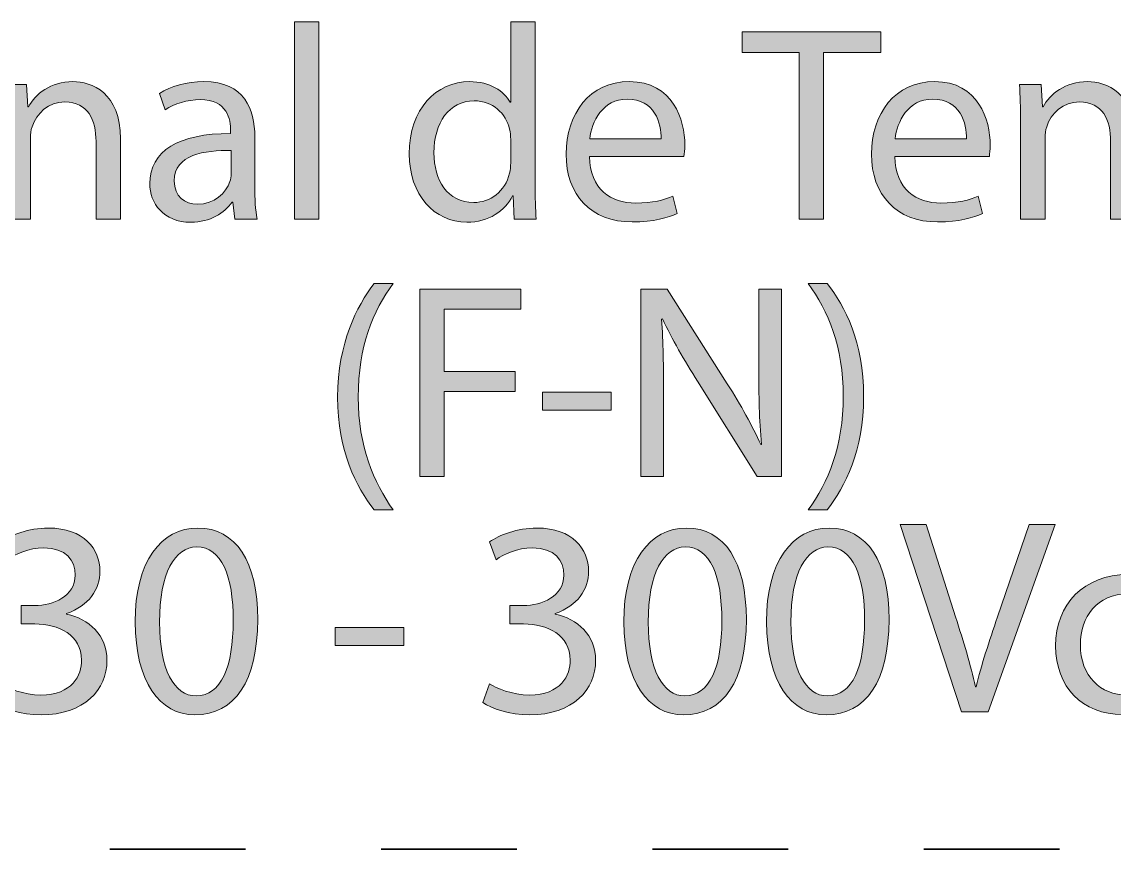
# Model space of a CAD drawing. Extents: x 544 to 1376, y -737 to -343.
# Drawn here: x 746.4 to 844.6, y -479.2 to -404.8 of the extents above; entities that cross this region are included whole.
import ezdxf

# ---------------------------------------------------------------- set-up
doc = ezdxf.new("R2010")
doc.units = 0
doc.header["$MEASUREMENT"] = 0
doc.linetypes.add('AI-Linetype-4', pattern=[24.388718, 12.194359, -12.194359])
doc.layers.add('OBJETOS', color=7, linetype='Continuous', lineweight=0)

# ---------------------------------------------------------------- blocks, each defined once
blk = doc.blocks.new('Block_33')
at = {"layer": 'OBJETOS', "true_color": 0x000000, "transparency": 33554687}
h = blk.add_hatch(color=18, dxfattribs=at)
h.dxf.hatch_style = 2
edge = h.paths.add_edge_path()
edge.add_spline(control_points=[(770.943, -404.789), (770.943, -404.789), (773.143, -404.789), (773.143, -404.789), (773.143, -404.789), (773.143, -422.535), (773.143, -422.535), (773.143, -422.535), (770.943, -422.535), (770.943, -422.535), (770.943, -422.535), (770.943, -404.789), (770.943, -404.789)], knot_values=[0, 0, 0, 0, 1, 1, 1, 2, 2, 2, 3, 3, 3, 4, 4, 4, 4], degree=3, periodic=0)
h = blk.add_hatch(color=18, dxfattribs=at)
h.dxf.hatch_style = 2
edge = h.paths.add_edge_path()
edge.add_spline(control_points=[(790.391, -415.362), (790.391, -415.087), (790.365, -414.712), (790.29, -414.438), (789.965, -413.037), (788.766, -411.888), (787.116, -411.888), (784.842, -411.888), (783.492, -413.888), (783.492, -416.562), (783.492, -419.011), (784.691, -421.035), (787.066, -421.035), (788.541, -421.035), (789.891, -420.061), (790.29, -418.411), (790.365, -418.111), (790.391, -417.812), (790.391, -417.461), (790.391, -417.461), (790.391, -415.362), (790.391, -415.362)], knot_values=[0, 0, 0, 0, 1, 1, 1, 2, 2, 2, 3, 3, 3, 4, 4, 4, 5, 5, 5, 6, 6, 6, 7, 7, 7, 7], degree=3, periodic=0)
edge = h.paths.add_edge_path()
edge.add_spline(control_points=[(792.59, -404.789), (792.59, -404.789), (792.59, -419.411), (792.59, -419.411), (792.59, -420.485), (792.614, -421.71), (792.689, -422.535), (792.689, -422.535), (790.715, -422.535), (790.715, -422.535), (790.715, -422.535), (790.615, -420.436), (790.615, -420.436), (790.615, -420.436), (790.565, -420.436), (790.565, -420.436), (789.891, -421.785), (788.416, -422.811), (786.441, -422.811), (783.517, -422.811), (781.268, -420.336), (781.268, -416.661), (781.242, -412.638), (783.742, -410.163), (786.691, -410.163), (788.541, -410.163), (789.79, -411.038), (790.34, -412.013), (790.34, -412.013), (790.391, -412.013), (790.391, -412.013), (790.391, -412.013), (790.391, -404.789), (790.391, -404.789), (790.391, -404.789), (792.59, -404.789), (792.59, -404.789)], knot_values=[0, 0, 0, 0, 1, 1, 1, 2, 2, 2, 3, 3, 3, 4, 4, 4, 5, 5, 5, 6, 6, 6, 7, 7, 7, 8, 8, 8, 9, 9, 9, 10, 10, 10, 11, 11, 11, 12, 12, 12, 12], degree=3, periodic=0)
h = blk.add_hatch(color=18, dxfattribs=at)
h.dxf.hatch_style = 2
edge = h.paths.add_edge_path()
edge.add_spline(control_points=[(816.316, -407.539), (816.316, -407.539), (811.192, -407.539), (811.192, -407.539), (811.192, -407.539), (811.192, -405.689), (811.192, -405.689), (811.192, -405.689), (823.664, -405.689), (823.664, -405.689), (823.664, -405.689), (823.664, -407.539), (823.664, -407.539), (823.664, -407.539), (818.516, -407.539), (818.516, -407.539), (818.516, -407.539), (818.516, -422.535), (818.516, -422.535), (818.516, -422.535), (816.316, -422.535), (816.316, -422.535), (816.316, -422.535), (816.316, -407.539), (816.316, -407.539)], knot_values=[0, 0, 0, 0, 1, 1, 1, 2, 2, 2, 3, 3, 3, 4, 4, 4, 5, 5, 5, 6, 6, 6, 7, 7, 7, 8, 8, 8, 8], degree=3, periodic=0)
h = blk.add_hatch(color=18, dxfattribs=at)
h.dxf.hatch_style = 2
edge = h.paths.add_edge_path()
edge.add_spline(control_points=[(745.019, -413.712), (745.019, -412.463), (744.993, -411.438), (744.918, -410.438), (744.918, -410.438), (746.868, -410.438), (746.868, -410.438), (746.868, -410.438), (746.992, -412.438), (746.992, -412.438), (746.992, -412.438), (747.043, -412.438), (747.043, -412.438), (747.643, -411.288), (749.042, -410.163), (751.042, -410.163), (752.716, -410.163), (755.315, -411.163), (755.315, -415.312), (755.315, -415.312), (755.315, -422.535), (755.315, -422.535), (755.315, -422.535), (753.116, -422.535), (753.116, -422.535), (753.116, -422.535), (753.116, -415.562), (753.116, -415.562), (753.116, -413.612), (752.392, -411.987), (750.316, -411.987), (748.867, -411.987), (747.742, -413.013), (747.367, -414.237), (747.268, -414.512), (747.218, -414.887), (747.218, -415.262), (747.218, -415.262), (747.218, -422.535), (747.218, -422.535), (747.218, -422.535), (745.019, -422.535), (745.019, -422.535), (745.019, -422.535), (745.019, -413.712), (745.019, -413.712)], knot_values=[0, 0, 0, 0, 1, 1, 1, 2, 2, 2, 3, 3, 3, 4, 4, 4, 5, 5, 5, 6, 6, 6, 7, 7, 7, 8, 8, 8, 9, 9, 9, 10, 10, 10, 11, 11, 11, 12, 12, 12, 13, 13, 13, 14, 14, 14, 15, 15, 15, 15], degree=3, periodic=0)
h = blk.add_hatch(color=18, dxfattribs=at)
h.dxf.hatch_style = 2
edge = h.paths.add_edge_path()
edge.add_spline(control_points=[(765.267, -416.361), (762.867, -416.312), (760.143, -416.736), (760.143, -419.086), (760.143, -420.511), (761.093, -421.186), (762.218, -421.186), (763.792, -421.186), (764.792, -420.186), (765.142, -419.161), (765.217, -418.936), (765.267, -418.687), (765.267, -418.461), (765.267, -418.461), (765.267, -416.361), (765.267, -416.361)], knot_values=[0, 0, 0, 0, 1, 1, 1, 2, 2, 2, 3, 3, 3, 4, 4, 4, 5, 5, 5, 5], degree=3, periodic=0)
edge = h.paths.add_edge_path()
edge.add_spline(control_points=[(765.592, -422.535), (765.592, -422.535), (765.417, -421.011), (765.417, -421.011), (765.417, -421.011), (765.342, -421.011), (765.342, -421.011), (764.667, -421.96), (763.367, -422.811), (761.643, -422.811), (759.193, -422.811), (757.943, -421.086), (757.943, -419.336), (757.943, -416.412), (760.543, -414.812), (765.217, -414.837), (765.217, -414.837), (765.217, -414.587), (765.217, -414.587), (765.217, -413.587), (764.941, -411.788), (762.467, -411.788), (761.343, -411.788), (760.168, -412.138), (759.318, -412.688), (759.318, -412.688), (758.818, -411.238), (758.818, -411.238), (759.818, -410.588), (761.268, -410.163), (762.792, -410.163), (766.491, -410.163), (767.391, -412.688), (767.391, -415.112), (767.391, -415.112), (767.391, -419.636), (767.391, -419.636), (767.391, -420.686), (767.441, -421.71), (767.591, -422.535), (767.591, -422.535), (765.592, -422.535), (765.592, -422.535)], knot_values=[0, 0, 0, 0, 1, 1, 1, 2, 2, 2, 3, 3, 3, 4, 4, 4, 5, 5, 5, 6, 6, 6, 7, 7, 7, 8, 8, 8, 9, 9, 9, 10, 10, 10, 11, 11, 11, 12, 12, 12, 13, 13, 13, 14, 14, 14, 14], degree=3, periodic=0)
h = blk.add_hatch(color=18, dxfattribs=at)
h.dxf.hatch_style = 2
edge = h.paths.add_edge_path()
edge.add_spline(control_points=[(803.915, -415.312), (803.94, -413.912), (803.341, -411.738), (800.866, -411.738), (798.642, -411.738), (797.667, -413.787), (797.492, -415.312), (797.492, -415.312), (803.915, -415.312), (803.915, -415.312)], knot_values=[0, 0, 0, 0, 1, 1, 1, 2, 2, 2, 3, 3, 3, 3], degree=3, periodic=0)
edge = h.paths.add_edge_path()
edge.add_spline(control_points=[(797.467, -416.887), (797.517, -419.86), (799.416, -421.086), (801.616, -421.086), (803.19, -421.086), (804.141, -420.811), (804.965, -420.461), (804.965, -420.461), (805.34, -422.035), (805.34, -422.035), (804.565, -422.385), (803.24, -422.785), (801.316, -422.785), (797.592, -422.785), (795.367, -420.336), (795.367, -416.687), (795.367, -413.037), (797.517, -410.163), (801.041, -410.163), (804.99, -410.163), (806.04, -413.638), (806.04, -415.861), (806.04, -416.312), (805.99, -416.661), (805.965, -416.887), (805.965, -416.887), (797.467, -416.887), (797.467, -416.887)], knot_values=[0, 0, 0, 0, 1, 1, 1, 2, 2, 2, 3, 3, 3, 4, 4, 4, 5, 5, 5, 6, 6, 6, 7, 7, 7, 8, 8, 8, 9, 9, 9, 9], degree=3, periodic=0)
h = blk.add_hatch(color=18, dxfattribs=at)
h.dxf.hatch_style = 2
edge = h.paths.add_edge_path()
edge.add_spline(control_points=[(831.365, -415.312), (831.39, -413.912), (830.79, -411.738), (828.315, -411.738), (826.092, -411.738), (825.116, -413.787), (824.941, -415.312), (824.941, -415.312), (831.365, -415.312), (831.365, -415.312)], knot_values=[0, 0, 0, 0, 1, 1, 1, 2, 2, 2, 3, 3, 3, 3], degree=3, periodic=0)
edge = h.paths.add_edge_path()
edge.add_spline(control_points=[(824.917, -416.887), (824.967, -419.86), (826.866, -421.086), (829.065, -421.086), (830.641, -421.086), (831.59, -420.811), (832.415, -420.461), (832.415, -420.461), (832.79, -422.035), (832.79, -422.035), (832.015, -422.385), (830.69, -422.785), (828.766, -422.785), (825.042, -422.785), (822.817, -420.336), (822.817, -416.687), (822.817, -413.037), (824.967, -410.163), (828.491, -410.163), (832.439, -410.163), (833.489, -413.638), (833.489, -415.861), (833.489, -416.312), (833.439, -416.661), (833.415, -416.887), (833.415, -416.887), (824.917, -416.887), (824.917, -416.887)], knot_values=[0, 0, 0, 0, 1, 1, 1, 2, 2, 2, 3, 3, 3, 4, 4, 4, 5, 5, 5, 6, 6, 6, 7, 7, 7, 8, 8, 8, 9, 9, 9, 9], degree=3, periodic=0)
h = blk.add_hatch(color=18, dxfattribs=at)
h.dxf.hatch_style = 2
edge = h.paths.add_edge_path()
edge.add_spline(control_points=[(836.217, -413.712), (836.217, -412.463), (836.191, -411.438), (836.117, -410.438), (836.117, -410.438), (838.066, -410.438), (838.066, -410.438), (838.066, -410.438), (838.191, -412.438), (838.191, -412.438), (838.191, -412.438), (838.241, -412.438), (838.241, -412.438), (838.841, -411.288), (840.241, -410.163), (842.24, -410.163), (843.915, -410.163), (846.515, -411.163), (846.515, -415.312), (846.515, -415.312), (846.515, -422.535), (846.515, -422.535), (846.515, -422.535), (844.314, -422.535), (844.314, -422.535), (844.314, -422.535), (844.314, -415.562), (844.314, -415.562), (844.314, -413.612), (843.59, -411.987), (841.516, -411.987), (840.066, -411.987), (838.941, -413.013), (838.566, -414.237), (838.467, -414.512), (838.416, -414.887), (838.416, -415.262), (838.416, -415.262), (838.416, -422.535), (838.416, -422.535), (838.416, -422.535), (836.217, -422.535), (836.217, -422.535), (836.217, -422.535), (836.217, -413.712), (836.217, -413.712)], knot_values=[0, 0, 0, 0, 1, 1, 1, 2, 2, 2, 3, 3, 3, 4, 4, 4, 5, 5, 5, 6, 6, 6, 7, 7, 7, 8, 8, 8, 9, 9, 9, 10, 10, 10, 11, 11, 11, 12, 12, 12, 13, 13, 13, 14, 14, 14, 15, 15, 15, 15], degree=3, periodic=0)
at = {"layer": 'OBJETOS'}
for points, knots in [([(770.943, -404.789), (770.943, -404.789), (773.143, -404.789), (773.143, -404.789), (773.143, -404.789), (773.143, -422.535), (773.143, -422.535), (773.143, -422.535), (770.943, -422.535), (770.943, -422.535), (770.943, -422.535), (770.943, -404.789), (770.943, -404.789)], [0, 0, 0, 0, 1, 1, 1, 2, 2, 2, 3, 3, 3, 4, 4, 4, 4]), ([(792.59, -404.789), (792.59, -404.789), (792.59, -419.411), (792.59, -419.411), (792.59, -420.485), (792.614, -421.71), (792.689, -422.535), (792.689, -422.535), (790.715, -422.535), (790.715, -422.535), (790.715, -422.535), (790.615, -420.436), (790.615, -420.436), (790.615, -420.436), (790.565, -420.436), (790.565, -420.436), (789.891, -421.785), (788.416, -422.811), (786.441, -422.811), (783.517, -422.811), (781.268, -420.336), (781.268, -416.661), (781.242, -412.638), (783.742, -410.163), (786.691, -410.163), (788.541, -410.163), (789.79, -411.038), (790.34, -412.013), (790.34, -412.013), (790.391, -412.013), (790.391, -412.013), (790.391, -412.013), (790.391, -404.789), (790.391, -404.789), (790.391, -404.789), (792.59, -404.789), (792.59, -404.789)], [0, 0, 0, 0, 1, 1, 1, 2, 2, 2, 3, 3, 3, 4, 4, 4, 5, 5, 5, 6, 6, 6, 7, 7, 7, 8, 8, 8, 9, 9, 9, 10, 10, 10, 11, 11, 11, 12, 12, 12, 12]), ([(816.316, -407.539), (816.316, -407.539), (811.192, -407.539), (811.192, -407.539), (811.192, -407.539), (811.192, -405.689), (811.192, -405.689), (811.192, -405.689), (823.664, -405.689), (823.664, -405.689), (823.664, -405.689), (823.664, -407.539), (823.664, -407.539), (823.664, -407.539), (818.516, -407.539), (818.516, -407.539), (818.516, -407.539), (818.516, -422.535), (818.516, -422.535), (818.516, -422.535), (816.316, -422.535), (816.316, -422.535), (816.316, -422.535), (816.316, -407.539), (816.316, -407.539)], [0, 0, 0, 0, 1, 1, 1, 2, 2, 2, 3, 3, 3, 4, 4, 4, 5, 5, 5, 6, 6, 6, 7, 7, 7, 8, 8, 8, 8]), ([(745.019, -413.712), (745.019, -412.463), (744.993, -411.438), (744.918, -410.438), (744.918, -410.438), (746.868, -410.438), (746.868, -410.438), (746.868, -410.438), (746.992, -412.438), (746.992, -412.438), (746.992, -412.438), (747.043, -412.438), (747.043, -412.438), (747.643, -411.288), (749.042, -410.163), (751.042, -410.163), (752.716, -410.163), (755.315, -411.163), (755.315, -415.312), (755.315, -415.312), (755.315, -422.535), (755.315, -422.535), (755.315, -422.535), (753.116, -422.535), (753.116, -422.535), (753.116, -422.535), (753.116, -415.562), (753.116, -415.562), (753.116, -413.612), (752.392, -411.987), (750.316, -411.987), (748.867, -411.987), (747.742, -413.013), (747.367, -414.237), (747.268, -414.512), (747.218, -414.887), (747.218, -415.262), (747.218, -415.262), (747.218, -422.535), (747.218, -422.535), (747.218, -422.535), (745.019, -422.535), (745.019, -422.535), (745.019, -422.535), (745.019, -413.712), (745.019, -413.712)], [0, 0, 0, 0, 1, 1, 1, 2, 2, 2, 3, 3, 3, 4, 4, 4, 5, 5, 5, 6, 6, 6, 7, 7, 7, 8, 8, 8, 9, 9, 9, 10, 10, 10, 11, 11, 11, 12, 12, 12, 13, 13, 13, 14, 14, 14, 15, 15, 15, 15]), ([(765.592, -422.535), (765.592, -422.535), (765.417, -421.011), (765.417, -421.011), (765.417, -421.011), (765.342, -421.011), (765.342, -421.011), (764.667, -421.96), (763.367, -422.811), (761.643, -422.811), (759.193, -422.811), (757.943, -421.086), (757.943, -419.336), (757.943, -416.412), (760.543, -414.812), (765.217, -414.837), (765.217, -414.837), (765.217, -414.587), (765.217, -414.587), (765.217, -413.587), (764.941, -411.788), (762.467, -411.788), (761.343, -411.788), (760.168, -412.138), (759.318, -412.688), (759.318, -412.688), (758.818, -411.238), (758.818, -411.238), (759.818, -410.588), (761.268, -410.163), (762.792, -410.163), (766.491, -410.163), (767.391, -412.688), (767.391, -415.112), (767.391, -415.112), (767.391, -419.636), (767.391, -419.636), (767.391, -420.686), (767.441, -421.71), (767.591, -422.535), (767.591, -422.535), (765.592, -422.535), (765.592, -422.535)], [0, 0, 0, 0, 1, 1, 1, 2, 2, 2, 3, 3, 3, 4, 4, 4, 5, 5, 5, 6, 6, 6, 7, 7, 7, 8, 8, 8, 9, 9, 9, 10, 10, 10, 11, 11, 11, 12, 12, 12, 13, 13, 13, 14, 14, 14, 14]), ([(797.467, -416.887), (797.517, -419.86), (799.416, -421.086), (801.616, -421.086), (803.19, -421.086), (804.141, -420.811), (804.965, -420.461), (804.965, -420.461), (805.34, -422.035), (805.34, -422.035), (804.565, -422.385), (803.24, -422.785), (801.316, -422.785), (797.592, -422.785), (795.367, -420.336), (795.367, -416.687), (795.367, -413.037), (797.517, -410.163), (801.041, -410.163), (804.99, -410.163), (806.04, -413.638), (806.04, -415.861), (806.04, -416.312), (805.99, -416.661), (805.965, -416.887), (805.965, -416.887), (797.467, -416.887), (797.467, -416.887)], [0, 0, 0, 0, 1, 1, 1, 2, 2, 2, 3, 3, 3, 4, 4, 4, 5, 5, 5, 6, 6, 6, 7, 7, 7, 8, 8, 8, 9, 9, 9, 9]), ([(824.917, -416.887), (824.967, -419.86), (826.866, -421.086), (829.065, -421.086), (830.641, -421.086), (831.59, -420.811), (832.415, -420.461), (832.415, -420.461), (832.79, -422.035), (832.79, -422.035), (832.015, -422.385), (830.69, -422.785), (828.766, -422.785), (825.042, -422.785), (822.817, -420.336), (822.817, -416.687), (822.817, -413.037), (824.967, -410.163), (828.491, -410.163), (832.439, -410.163), (833.489, -413.638), (833.489, -415.861), (833.489, -416.312), (833.439, -416.661), (833.415, -416.887), (833.415, -416.887), (824.917, -416.887), (824.917, -416.887)], [0, 0, 0, 0, 1, 1, 1, 2, 2, 2, 3, 3, 3, 4, 4, 4, 5, 5, 5, 6, 6, 6, 7, 7, 7, 8, 8, 8, 9, 9, 9, 9]), ([(836.217, -413.712), (836.217, -412.463), (836.191, -411.438), (836.117, -410.438), (836.117, -410.438), (838.066, -410.438), (838.066, -410.438), (838.066, -410.438), (838.191, -412.438), (838.191, -412.438), (838.191, -412.438), (838.241, -412.438), (838.241, -412.438), (838.841, -411.288), (840.241, -410.163), (842.24, -410.163), (843.915, -410.163), (846.515, -411.163), (846.515, -415.312), (846.515, -415.312), (846.515, -422.535), (846.515, -422.535), (846.515, -422.535), (844.314, -422.535), (844.314, -422.535), (844.314, -422.535), (844.314, -415.562), (844.314, -415.562), (844.314, -413.612), (843.59, -411.987), (841.516, -411.987), (840.066, -411.987), (838.941, -413.013), (838.566, -414.237), (838.467, -414.512), (838.416, -414.887), (838.416, -415.262), (838.416, -415.262), (838.416, -422.535), (838.416, -422.535), (838.416, -422.535), (836.217, -422.535), (836.217, -422.535), (836.217, -422.535), (836.217, -413.712), (836.217, -413.712)], [0, 0, 0, 0, 1, 1, 1, 2, 2, 2, 3, 3, 3, 4, 4, 4, 5, 5, 5, 6, 6, 6, 7, 7, 7, 8, 8, 8, 9, 9, 9, 10, 10, 10, 11, 11, 11, 12, 12, 12, 13, 13, 13, 14, 14, 14, 15, 15, 15, 15]), ([(790.391, -415.362), (790.391, -415.087), (790.365, -414.712), (790.29, -414.438), (789.965, -413.037), (788.766, -411.888), (787.116, -411.888), (784.842, -411.888), (783.492, -413.888), (783.492, -416.562), (783.492, -419.011), (784.691, -421.035), (787.066, -421.035), (788.541, -421.035), (789.891, -420.061), (790.29, -418.411), (790.365, -418.111), (790.391, -417.812), (790.391, -417.461), (790.391, -417.461), (790.391, -415.362), (790.391, -415.362)], [0, 0, 0, 0, 1, 1, 1, 2, 2, 2, 3, 3, 3, 4, 4, 4, 5, 5, 5, 6, 6, 6, 7, 7, 7, 7]), ([(803.915, -415.312), (803.94, -413.912), (803.341, -411.738), (800.866, -411.738), (798.642, -411.738), (797.667, -413.787), (797.492, -415.312), (797.492, -415.312), (803.915, -415.312), (803.915, -415.312)], [0, 0, 0, 0, 1, 1, 1, 2, 2, 2, 3, 3, 3, 3]), ([(831.365, -415.312), (831.39, -413.912), (830.79, -411.738), (828.315, -411.738), (826.092, -411.738), (825.116, -413.787), (824.941, -415.312), (824.941, -415.312), (831.365, -415.312), (831.365, -415.312)], [0, 0, 0, 0, 1, 1, 1, 2, 2, 2, 3, 3, 3, 3]), ([(765.267, -416.361), (762.867, -416.312), (760.143, -416.736), (760.143, -419.086), (760.143, -420.511), (761.093, -421.186), (762.218, -421.186), (763.792, -421.186), (764.792, -420.186), (765.142, -419.161), (765.217, -418.936), (765.267, -418.687), (765.267, -418.461), (765.267, -418.461), (765.267, -416.361), (765.267, -416.361)], [0, 0, 0, 0, 1, 1, 1, 2, 2, 2, 3, 3, 3, 4, 4, 4, 5, 5, 5, 5])]:
    blk.add_open_spline(points, degree=3, knots=knots, dxfattribs=at)
blk = doc.blocks.new('Block_32')
at = {"layer": 'OBJETOS'}
blk.add_blockref('Block_33', (0, 0), dxfattribs=at)
blk = doc.blocks.new('Block_35')
at = {"layer": 'OBJETOS', "true_color": 0x000000, "transparency": 33554687}
h = blk.add_hatch(color=18, dxfattribs=at)
h.dxf.hatch_style = 2
edge = h.paths.add_edge_path()
edge.add_spline(control_points=[(779.834, -428.316), (778.01, -430.766), (776.685, -434.015), (776.685, -438.539), (776.685, -442.987), (778.06, -446.187), (779.834, -448.687), (779.834, -448.687), (778.109, -448.687), (778.109, -448.687), (776.535, -446.612), (774.835, -443.413), (774.835, -438.539), (774.86, -433.615), (776.535, -430.416), (778.109, -428.316), (778.109, -428.316), (779.834, -428.316), (779.834, -428.316)], knot_values=[0, 0, 0, 0, 1, 1, 1, 2, 2, 2, 3, 3, 3, 4, 4, 4, 5, 5, 5, 6, 6, 6, 6], degree=3, periodic=0)
h = blk.add_hatch(color=18, dxfattribs=at)
h.dxf.hatch_style = 2
edge = h.paths.add_edge_path()
edge.add_spline(control_points=[(782.235, -428.816), (782.235, -428.816), (791.308, -428.816), (791.308, -428.816), (791.308, -428.816), (791.308, -430.641), (791.308, -430.641), (791.308, -430.641), (784.41, -430.641), (784.41, -430.641), (784.41, -430.641), (784.41, -436.239), (784.41, -436.239), (784.41, -436.239), (790.783, -436.239), (790.783, -436.239), (790.783, -436.239), (790.783, -438.039), (790.783, -438.039), (790.783, -438.039), (784.41, -438.039), (784.41, -438.039), (784.41, -438.039), (784.41, -445.662), (784.41, -445.662), (784.41, -445.662), (782.235, -445.662), (782.235, -445.662), (782.235, -445.662), (782.235, -428.816), (782.235, -428.816)], knot_values=[0, 0, 0, 0, 1, 1, 1, 2, 2, 2, 3, 3, 3, 4, 4, 4, 5, 5, 5, 6, 6, 6, 7, 7, 7, 8, 8, 8, 9, 9, 9, 10, 10, 10, 10], degree=3, periodic=0)
h = blk.add_hatch(color=18, dxfattribs=at)
h.dxf.hatch_style = 2
edge = h.paths.add_edge_path()
edge.add_spline(control_points=[(802.085, -445.662), (802.085, -445.662), (802.085, -428.816), (802.085, -428.816), (802.085, -428.816), (804.459, -428.816), (804.459, -428.816), (804.459, -428.816), (809.858, -437.339), (809.858, -437.339), (811.107, -439.313), (812.082, -441.088), (812.882, -442.812), (812.882, -442.812), (812.933, -442.788), (812.933, -442.788), (812.732, -440.538), (812.683, -438.489), (812.683, -435.864), (812.683, -435.864), (812.683, -428.816), (812.683, -428.816), (812.683, -428.816), (814.731, -428.816), (814.731, -428.816), (814.731, -428.816), (814.731, -445.662), (814.731, -445.662), (814.731, -445.662), (812.532, -445.662), (812.532, -445.662), (812.532, -445.662), (807.184, -437.114), (807.184, -437.114), (806.009, -435.239), (804.884, -433.315), (804.034, -431.49), (804.034, -431.49), (803.959, -431.516), (803.959, -431.516), (804.084, -433.64), (804.135, -435.664), (804.135, -438.464), (804.135, -438.464), (804.135, -445.662), (804.135, -445.662), (804.135, -445.662), (802.085, -445.662), (802.085, -445.662)], knot_values=[0, 0, 0, 0, 1, 1, 1, 2, 2, 2, 3, 3, 3, 4, 4, 4, 5, 5, 5, 6, 6, 6, 7, 7, 7, 8, 8, 8, 9, 9, 9, 10, 10, 10, 11, 11, 11, 12, 12, 12, 13, 13, 13, 14, 14, 14, 15, 15, 15, 16, 16, 16, 16], degree=3, periodic=0)
h = blk.add_hatch(color=18, dxfattribs=at)
h.dxf.hatch_style = 2
edge = h.paths.add_edge_path()
edge.add_spline(control_points=[(817.135, -448.687), (818.909, -446.212), (820.284, -442.963), (820.284, -438.464), (820.284, -433.99), (818.935, -430.791), (817.135, -428.316), (817.135, -428.316), (818.834, -428.316), (818.834, -428.316), (820.434, -430.366), (822.108, -433.565), (822.108, -438.489), (822.108, -443.388), (820.434, -446.562), (818.834, -448.687), (818.834, -448.687), (817.135, -448.687), (817.135, -448.687)], knot_values=[0, 0, 0, 0, 1, 1, 1, 2, 2, 2, 3, 3, 3, 4, 4, 4, 5, 5, 5, 6, 6, 6, 6], degree=3, periodic=0)
h = blk.add_hatch(color=18, dxfattribs=at)
h.dxf.hatch_style = 2
edge = h.paths.add_edge_path()
edge.add_spline(control_points=[(799.434, -438.089), (799.434, -438.089), (799.434, -439.714), (799.434, -439.714), (799.434, -439.714), (793.261, -439.714), (793.261, -439.714), (793.261, -439.714), (793.261, -438.089), (793.261, -438.089), (793.261, -438.089), (799.434, -438.089), (799.434, -438.089)], knot_values=[0, 0, 0, 0, 1, 1, 1, 2, 2, 2, 3, 3, 3, 4, 4, 4, 4], degree=3, periodic=0)
at = {"layer": 'OBJETOS'}
for points, knots in [([(779.834, -428.316), (778.01, -430.766), (776.685, -434.015), (776.685, -438.539), (776.685, -442.987), (778.06, -446.187), (779.834, -448.687), (779.834, -448.687), (778.109, -448.687), (778.109, -448.687), (776.535, -446.612), (774.835, -443.413), (774.835, -438.539), (774.86, -433.615), (776.535, -430.416), (778.109, -428.316), (778.109, -428.316), (779.834, -428.316), (779.834, -428.316)], [0, 0, 0, 0, 1, 1, 1, 2, 2, 2, 3, 3, 3, 4, 4, 4, 5, 5, 5, 6, 6, 6, 6]), ([(782.235, -428.816), (782.235, -428.816), (791.308, -428.816), (791.308, -428.816), (791.308, -428.816), (791.308, -430.641), (791.308, -430.641), (791.308, -430.641), (784.41, -430.641), (784.41, -430.641), (784.41, -430.641), (784.41, -436.239), (784.41, -436.239), (784.41, -436.239), (790.783, -436.239), (790.783, -436.239), (790.783, -436.239), (790.783, -438.039), (790.783, -438.039), (790.783, -438.039), (784.41, -438.039), (784.41, -438.039), (784.41, -438.039), (784.41, -445.662), (784.41, -445.662), (784.41, -445.662), (782.235, -445.662), (782.235, -445.662), (782.235, -445.662), (782.235, -428.816), (782.235, -428.816)], [0, 0, 0, 0, 1, 1, 1, 2, 2, 2, 3, 3, 3, 4, 4, 4, 5, 5, 5, 6, 6, 6, 7, 7, 7, 8, 8, 8, 9, 9, 9, 10, 10, 10, 10]), ([(802.085, -445.662), (802.085, -445.662), (802.085, -428.816), (802.085, -428.816), (802.085, -428.816), (804.459, -428.816), (804.459, -428.816), (804.459, -428.816), (809.858, -437.339), (809.858, -437.339), (811.107, -439.313), (812.082, -441.088), (812.882, -442.812), (812.882, -442.812), (812.933, -442.788), (812.933, -442.788), (812.732, -440.538), (812.683, -438.489), (812.683, -435.864), (812.683, -435.864), (812.683, -428.816), (812.683, -428.816), (812.683, -428.816), (814.731, -428.816), (814.731, -428.816), (814.731, -428.816), (814.731, -445.662), (814.731, -445.662), (814.731, -445.662), (812.532, -445.662), (812.532, -445.662), (812.532, -445.662), (807.184, -437.114), (807.184, -437.114), (806.009, -435.239), (804.884, -433.315), (804.034, -431.49), (804.034, -431.49), (803.959, -431.516), (803.959, -431.516), (804.084, -433.64), (804.135, -435.664), (804.135, -438.464), (804.135, -438.464), (804.135, -445.662), (804.135, -445.662), (804.135, -445.662), (802.085, -445.662), (802.085, -445.662)], [0, 0, 0, 0, 1, 1, 1, 2, 2, 2, 3, 3, 3, 4, 4, 4, 5, 5, 5, 6, 6, 6, 7, 7, 7, 8, 8, 8, 9, 9, 9, 10, 10, 10, 11, 11, 11, 12, 12, 12, 13, 13, 13, 14, 14, 14, 15, 15, 15, 16, 16, 16, 16]), ([(817.135, -448.687), (818.909, -446.212), (820.284, -442.963), (820.284, -438.464), (820.284, -433.99), (818.935, -430.791), (817.135, -428.316), (817.135, -428.316), (818.834, -428.316), (818.834, -428.316), (820.434, -430.366), (822.108, -433.565), (822.108, -438.489), (822.108, -443.388), (820.434, -446.562), (818.834, -448.687), (818.834, -448.687), (817.135, -448.687), (817.135, -448.687)], [0, 0, 0, 0, 1, 1, 1, 2, 2, 2, 3, 3, 3, 4, 4, 4, 5, 5, 5, 6, 6, 6, 6]), ([(799.434, -438.089), (799.434, -438.089), (799.434, -439.714), (799.434, -439.714), (799.434, -439.714), (793.261, -439.714), (793.261, -439.714), (793.261, -439.714), (793.261, -438.089), (793.261, -438.089), (793.261, -438.089), (799.434, -438.089), (799.434, -438.089)], [0, 0, 0, 0, 1, 1, 1, 2, 2, 2, 3, 3, 3, 4, 4, 4, 4])]:
    blk.add_open_spline(points, degree=3, knots=knots, dxfattribs=at)
blk = doc.blocks.new('Block_34')
at = {"layer": 'OBJETOS'}
blk.add_blockref('Block_35', (0, 0), dxfattribs=at)
blk = doc.blocks.new('Block_37')
at = {"layer": 'OBJETOS', "true_color": 0x000000, "transparency": 33554687}
h = blk.add_hatch(color=18, dxfattribs=at)
h.dxf.hatch_style = 2
edge = h.paths.add_edge_path()
edge.add_spline(control_points=[(744.55, -464.308), (745.175, -464.708), (746.625, -465.332), (748.149, -465.332), (750.974, -465.332), (751.849, -463.533), (751.823, -462.184), (751.799, -459.909), (749.749, -458.934), (747.624, -458.934), (747.624, -458.934), (746.399, -458.934), (746.399, -458.934), (746.399, -458.934), (746.399, -457.284), (746.399, -457.284), (746.399, -457.284), (747.624, -457.284), (747.624, -457.284), (749.224, -457.284), (751.249, -456.46), (751.249, -454.535), (751.249, -453.235), (750.424, -452.086), (748.399, -452.086), (747.1, -452.086), (745.85, -452.66), (745.15, -453.16), (745.15, -453.16), (744.575, -451.561), (744.575, -451.561), (745.425, -450.936), (747.074, -450.312), (748.824, -450.312), (752.023, -450.312), (753.473, -452.211), (753.473, -454.186), (753.473, -455.859), (752.474, -457.284), (750.474, -458.009), (750.474, -458.009), (750.474, -458.06), (750.474, -458.06), (752.474, -458.459), (754.098, -459.959), (754.098, -462.233), (754.098, -464.832), (752.073, -467.107), (748.175, -467.107), (746.35, -467.107), (744.75, -466.532), (743.95, -466.007), (743.95, -466.007), (744.55, -464.308), (744.55, -464.308)], knot_values=[0, 0, 0, 0, 1, 1, 1, 2, 2, 2, 3, 3, 3, 4, 4, 4, 5, 5, 5, 6, 6, 6, 7, 7, 7, 8, 8, 8, 9, 9, 9, 10, 10, 10, 11, 11, 11, 12, 12, 12, 13, 13, 13, 14, 14, 14, 15, 15, 15, 16, 16, 16, 17, 17, 17, 18, 18, 18, 18], degree=3, periodic=0)
h = blk.add_hatch(color=18, dxfattribs=at)
h.dxf.hatch_style = 2
edge = h.paths.add_edge_path()
edge.add_spline(control_points=[(758.824, -458.784), (758.824, -463.008), (760.124, -465.407), (762.124, -465.407), (764.373, -465.407), (765.448, -462.783), (765.448, -458.634), (765.448, -454.635), (764.423, -452.011), (762.148, -452.011), (760.225, -452.011), (758.824, -454.36), (758.824, -458.784)], knot_values=[0, 0, 0, 0, 1, 1, 1, 2, 2, 2, 3, 3, 3, 4, 4, 4, 4], degree=3, periodic=0)
edge = h.paths.add_edge_path()
edge.add_spline(control_points=[(767.647, -458.534), (767.647, -464.058), (765.598, -467.107), (761.999, -467.107), (758.824, -467.107), (756.675, -464.133), (756.625, -458.759), (756.625, -453.311), (758.975, -450.312), (762.273, -450.312), (765.698, -450.312), (767.647, -453.36), (767.647, -458.534)], knot_values=[0, 0, 0, 0, 1, 1, 1, 2, 2, 2, 3, 3, 3, 4, 4, 4, 4], degree=3, periodic=0)
h = blk.add_hatch(color=18, dxfattribs=at)
h.dxf.hatch_style = 2
edge = h.paths.add_edge_path()
edge.add_spline(control_points=[(788.474, -464.308), (789.099, -464.708), (790.548, -465.332), (792.072, -465.332), (794.897, -465.332), (795.771, -463.533), (795.747, -462.184), (795.722, -459.909), (793.672, -458.934), (791.548, -458.934), (791.548, -458.934), (790.323, -458.934), (790.323, -458.934), (790.323, -458.934), (790.323, -457.284), (790.323, -457.284), (790.323, -457.284), (791.548, -457.284), (791.548, -457.284), (793.147, -457.284), (795.172, -456.46), (795.172, -454.535), (795.172, -453.235), (794.347, -452.086), (792.322, -452.086), (791.022, -452.086), (789.773, -452.66), (789.073, -453.16), (789.073, -453.16), (788.499, -451.561), (788.499, -451.561), (789.349, -450.936), (790.998, -450.312), (792.747, -450.312), (795.946, -450.312), (797.396, -452.211), (797.396, -454.186), (797.396, -455.859), (796.396, -457.284), (794.397, -458.009), (794.397, -458.009), (794.397, -458.06), (794.397, -458.06), (796.396, -458.459), (798.021, -459.959), (798.021, -462.233), (798.021, -464.832), (795.997, -467.107), (792.098, -467.107), (790.273, -467.107), (788.674, -466.532), (787.874, -466.007), (787.874, -466.007), (788.474, -464.308), (788.474, -464.308)], knot_values=[0, 0, 0, 0, 1, 1, 1, 2, 2, 2, 3, 3, 3, 4, 4, 4, 5, 5, 5, 6, 6, 6, 7, 7, 7, 8, 8, 8, 9, 9, 9, 10, 10, 10, 11, 11, 11, 12, 12, 12, 13, 13, 13, 14, 14, 14, 15, 15, 15, 16, 16, 16, 17, 17, 17, 18, 18, 18, 18], degree=3, periodic=0)
h = blk.add_hatch(color=18, dxfattribs=at)
h.dxf.hatch_style = 2
edge = h.paths.add_edge_path()
edge.add_spline(control_points=[(802.748, -458.784), (802.748, -463.008), (804.048, -465.407), (806.047, -465.407), (808.297, -465.407), (809.371, -462.783), (809.371, -458.634), (809.371, -454.635), (808.347, -452.011), (806.072, -452.011), (804.147, -452.011), (802.748, -454.36), (802.748, -458.784)], knot_values=[0, 0, 0, 0, 1, 1, 1, 2, 2, 2, 3, 3, 3, 4, 4, 4, 4], degree=3, periodic=0)
edge = h.paths.add_edge_path()
edge.add_spline(control_points=[(811.57, -458.534), (811.57, -464.058), (809.521, -467.107), (805.922, -467.107), (802.748, -467.107), (800.599, -464.133), (800.549, -458.759), (800.549, -453.311), (802.897, -450.312), (806.197, -450.312), (809.621, -450.312), (811.57, -453.36), (811.57, -458.534)], knot_values=[0, 0, 0, 0, 1, 1, 1, 2, 2, 2, 3, 3, 3, 4, 4, 4, 4], degree=3, periodic=0)
h = blk.add_hatch(color=18, dxfattribs=at)
h.dxf.hatch_style = 2
edge = h.paths.add_edge_path()
edge.add_spline(control_points=[(815.572, -458.784), (815.572, -463.008), (816.872, -465.407), (818.872, -465.407), (821.121, -465.407), (822.196, -462.783), (822.196, -458.634), (822.196, -454.635), (821.171, -452.011), (818.896, -452.011), (816.973, -452.011), (815.572, -454.36), (815.572, -458.784)], knot_values=[0, 0, 0, 0, 1, 1, 1, 2, 2, 2, 3, 3, 3, 4, 4, 4, 4], degree=3, periodic=0)
edge = h.paths.add_edge_path()
edge.add_spline(control_points=[(824.396, -458.534), (824.396, -464.058), (822.346, -467.107), (818.747, -467.107), (815.572, -467.107), (813.423, -464.133), (813.373, -458.759), (813.373, -453.311), (815.723, -450.312), (819.021, -450.312), (822.446, -450.312), (824.396, -453.36), (824.396, -458.534)], knot_values=[0, 0, 0, 0, 1, 1, 1, 2, 2, 2, 3, 3, 3, 4, 4, 4, 4], degree=3, periodic=0)
h = blk.add_hatch(color=18, dxfattribs=at)
h.dxf.hatch_style = 2
edge = h.paths.add_edge_path()
edge.add_spline(control_points=[(830.896, -466.832), (830.896, -466.832), (825.398, -449.986), (825.398, -449.986), (825.398, -449.986), (827.747, -449.986), (827.747, -449.986), (827.747, -449.986), (830.372, -458.284), (830.372, -458.284), (831.097, -460.559), (831.722, -462.608), (832.172, -464.583), (832.172, -464.583), (832.222, -464.583), (832.222, -464.583), (832.696, -462.633), (833.396, -460.509), (834.146, -458.31), (834.146, -458.31), (836.995, -449.986), (836.995, -449.986), (836.995, -449.986), (839.319, -449.986), (839.319, -449.986), (839.319, -449.986), (833.296, -466.832), (833.296, -466.832), (833.296, -466.832), (830.896, -466.832), (830.896, -466.832)], knot_values=[0, 0, 0, 0, 1, 1, 1, 2, 2, 2, 3, 3, 3, 4, 4, 4, 5, 5, 5, 6, 6, 6, 7, 7, 7, 8, 8, 8, 9, 9, 9, 10, 10, 10, 10], degree=3, periodic=0)
h = blk.add_hatch(color=18, dxfattribs=at)
h.dxf.hatch_style = 2
edge = h.paths.add_edge_path()
edge.add_spline(control_points=[(848.87, -466.382), (848.296, -466.682), (847.021, -467.082), (845.396, -467.082), (841.747, -467.082), (839.373, -464.607), (839.373, -460.908), (839.373, -457.185), (841.922, -454.485), (845.871, -454.485), (847.171, -454.485), (848.32, -454.81), (848.921, -455.11), (848.921, -455.11), (848.421, -456.81), (848.421, -456.81), (847.896, -456.51), (847.071, -456.234), (845.871, -456.234), (843.097, -456.234), (841.598, -458.284), (841.598, -460.809), (841.598, -463.607), (843.396, -465.332), (845.796, -465.332), (847.046, -465.332), (847.871, -465.008), (848.496, -464.732), (848.496, -464.732), (848.87, -466.382), (848.87, -466.382)], knot_values=[0, 0, 0, 0, 1, 1, 1, 2, 2, 2, 3, 3, 3, 4, 4, 4, 5, 5, 5, 6, 6, 6, 7, 7, 7, 8, 8, 8, 9, 9, 9, 10, 10, 10, 10], degree=3, periodic=0)
h = blk.add_hatch(color=18, dxfattribs=at)
h.dxf.hatch_style = 2
edge = h.paths.add_edge_path()
edge.add_spline(control_points=[(780.773, -459.259), (780.773, -459.259), (780.773, -460.884), (780.773, -460.884), (780.773, -460.884), (774.6, -460.884), (774.6, -460.884), (774.6, -460.884), (774.6, -459.259), (774.6, -459.259), (774.6, -459.259), (780.773, -459.259), (780.773, -459.259)], knot_values=[0, 0, 0, 0, 1, 1, 1, 2, 2, 2, 3, 3, 3, 4, 4, 4, 4], degree=3, periodic=0)
at = {"layer": 'OBJETOS'}
for points, knots in [([(744.55, -464.308), (745.175, -464.708), (746.625, -465.332), (748.149, -465.332), (750.974, -465.332), (751.849, -463.533), (751.823, -462.184), (751.799, -459.909), (749.749, -458.934), (747.624, -458.934), (747.624, -458.934), (746.399, -458.934), (746.399, -458.934), (746.399, -458.934), (746.399, -457.284), (746.399, -457.284), (746.399, -457.284), (747.624, -457.284), (747.624, -457.284), (749.224, -457.284), (751.249, -456.46), (751.249, -454.535), (751.249, -453.235), (750.424, -452.086), (748.399, -452.086), (747.1, -452.086), (745.85, -452.66), (745.15, -453.16), (745.15, -453.16), (744.575, -451.561), (744.575, -451.561), (745.425, -450.936), (747.074, -450.312), (748.824, -450.312), (752.023, -450.312), (753.473, -452.211), (753.473, -454.186), (753.473, -455.859), (752.474, -457.284), (750.474, -458.009), (750.474, -458.009), (750.474, -458.06), (750.474, -458.06), (752.474, -458.459), (754.098, -459.959), (754.098, -462.233), (754.098, -464.832), (752.073, -467.107), (748.175, -467.107), (746.35, -467.107), (744.75, -466.532), (743.95, -466.007), (743.95, -466.007), (744.55, -464.308), (744.55, -464.308)], [0, 0, 0, 0, 1, 1, 1, 2, 2, 2, 3, 3, 3, 4, 4, 4, 5, 5, 5, 6, 6, 6, 7, 7, 7, 8, 8, 8, 9, 9, 9, 10, 10, 10, 11, 11, 11, 12, 12, 12, 13, 13, 13, 14, 14, 14, 15, 15, 15, 16, 16, 16, 17, 17, 17, 18, 18, 18, 18]), ([(767.647, -458.534), (767.647, -464.058), (765.598, -467.107), (761.999, -467.107), (758.824, -467.107), (756.675, -464.133), (756.625, -458.759), (756.625, -453.311), (758.975, -450.312), (762.273, -450.312), (765.698, -450.312), (767.647, -453.36), (767.647, -458.534)], [0, 0, 0, 0, 1, 1, 1, 2, 2, 2, 3, 3, 3, 4, 4, 4, 4]), ([(788.474, -464.308), (789.099, -464.708), (790.548, -465.332), (792.072, -465.332), (794.897, -465.332), (795.771, -463.533), (795.747, -462.184), (795.722, -459.909), (793.672, -458.934), (791.548, -458.934), (791.548, -458.934), (790.323, -458.934), (790.323, -458.934), (790.323, -458.934), (790.323, -457.284), (790.323, -457.284), (790.323, -457.284), (791.548, -457.284), (791.548, -457.284), (793.147, -457.284), (795.172, -456.46), (795.172, -454.535), (795.172, -453.235), (794.347, -452.086), (792.322, -452.086), (791.022, -452.086), (789.773, -452.66), (789.073, -453.16), (789.073, -453.16), (788.499, -451.561), (788.499, -451.561), (789.349, -450.936), (790.998, -450.312), (792.747, -450.312), (795.946, -450.312), (797.396, -452.211), (797.396, -454.186), (797.396, -455.859), (796.396, -457.284), (794.397, -458.009), (794.397, -458.009), (794.397, -458.06), (794.397, -458.06), (796.396, -458.459), (798.021, -459.959), (798.021, -462.233), (798.021, -464.832), (795.997, -467.107), (792.098, -467.107), (790.273, -467.107), (788.674, -466.532), (787.874, -466.007), (787.874, -466.007), (788.474, -464.308), (788.474, -464.308)], [0, 0, 0, 0, 1, 1, 1, 2, 2, 2, 3, 3, 3, 4, 4, 4, 5, 5, 5, 6, 6, 6, 7, 7, 7, 8, 8, 8, 9, 9, 9, 10, 10, 10, 11, 11, 11, 12, 12, 12, 13, 13, 13, 14, 14, 14, 15, 15, 15, 16, 16, 16, 17, 17, 17, 18, 18, 18, 18]), ([(811.57, -458.534), (811.57, -464.058), (809.521, -467.107), (805.922, -467.107), (802.748, -467.107), (800.599, -464.133), (800.549, -458.759), (800.549, -453.311), (802.897, -450.312), (806.197, -450.312), (809.621, -450.312), (811.57, -453.36), (811.57, -458.534)], [0, 0, 0, 0, 1, 1, 1, 2, 2, 2, 3, 3, 3, 4, 4, 4, 4]), ([(824.396, -458.534), (824.396, -464.058), (822.346, -467.107), (818.747, -467.107), (815.572, -467.107), (813.423, -464.133), (813.373, -458.759), (813.373, -453.311), (815.723, -450.312), (819.021, -450.312), (822.446, -450.312), (824.396, -453.36), (824.396, -458.534)], [0, 0, 0, 0, 1, 1, 1, 2, 2, 2, 3, 3, 3, 4, 4, 4, 4]), ([(830.896, -466.832), (830.896, -466.832), (825.398, -449.986), (825.398, -449.986), (825.398, -449.986), (827.747, -449.986), (827.747, -449.986), (827.747, -449.986), (830.372, -458.284), (830.372, -458.284), (831.097, -460.559), (831.722, -462.608), (832.172, -464.583), (832.172, -464.583), (832.222, -464.583), (832.222, -464.583), (832.696, -462.633), (833.396, -460.509), (834.146, -458.31), (834.146, -458.31), (836.995, -449.986), (836.995, -449.986), (836.995, -449.986), (839.319, -449.986), (839.319, -449.986), (839.319, -449.986), (833.296, -466.832), (833.296, -466.832), (833.296, -466.832), (830.896, -466.832), (830.896, -466.832)], [0, 0, 0, 0, 1, 1, 1, 2, 2, 2, 3, 3, 3, 4, 4, 4, 5, 5, 5, 6, 6, 6, 7, 7, 7, 8, 8, 8, 9, 9, 9, 10, 10, 10, 10]), ([(758.824, -458.784), (758.824, -463.008), (760.124, -465.407), (762.124, -465.407), (764.373, -465.407), (765.448, -462.783), (765.448, -458.634), (765.448, -454.635), (764.423, -452.011), (762.148, -452.011), (760.225, -452.011), (758.824, -454.36), (758.824, -458.784)], [0, 0, 0, 0, 1, 1, 1, 2, 2, 2, 3, 3, 3, 4, 4, 4, 4]), ([(802.748, -458.784), (802.748, -463.008), (804.048, -465.407), (806.047, -465.407), (808.297, -465.407), (809.371, -462.783), (809.371, -458.634), (809.371, -454.635), (808.347, -452.011), (806.072, -452.011), (804.147, -452.011), (802.748, -454.36), (802.748, -458.784)], [0, 0, 0, 0, 1, 1, 1, 2, 2, 2, 3, 3, 3, 4, 4, 4, 4]), ([(815.572, -458.784), (815.572, -463.008), (816.872, -465.407), (818.872, -465.407), (821.121, -465.407), (822.196, -462.783), (822.196, -458.634), (822.196, -454.635), (821.171, -452.011), (818.896, -452.011), (816.973, -452.011), (815.572, -454.36), (815.572, -458.784)], [0, 0, 0, 0, 1, 1, 1, 2, 2, 2, 3, 3, 3, 4, 4, 4, 4]), ([(848.87, -466.382), (848.296, -466.682), (847.021, -467.082), (845.396, -467.082), (841.747, -467.082), (839.373, -464.607), (839.373, -460.908), (839.373, -457.185), (841.922, -454.485), (845.871, -454.485), (847.171, -454.485), (848.32, -454.81), (848.921, -455.11), (848.921, -455.11), (848.421, -456.81), (848.421, -456.81), (847.896, -456.51), (847.071, -456.234), (845.871, -456.234), (843.097, -456.234), (841.598, -458.284), (841.598, -460.809), (841.598, -463.607), (843.396, -465.332), (845.796, -465.332), (847.046, -465.332), (847.871, -465.008), (848.496, -464.732), (848.496, -464.732), (848.87, -466.382), (848.87, -466.382)], [0, 0, 0, 0, 1, 1, 1, 2, 2, 2, 3, 3, 3, 4, 4, 4, 5, 5, 5, 6, 6, 6, 7, 7, 7, 8, 8, 8, 9, 9, 9, 10, 10, 10, 10]), ([(780.773, -459.259), (780.773, -459.259), (780.773, -460.884), (780.773, -460.884), (780.773, -460.884), (774.6, -460.884), (774.6, -460.884), (774.6, -460.884), (774.6, -459.259), (774.6, -459.259), (774.6, -459.259), (780.773, -459.259), (780.773, -459.259)], [0, 0, 0, 0, 1, 1, 1, 2, 2, 2, 3, 3, 3, 4, 4, 4, 4])]:
    blk.add_open_spline(points, degree=3, knots=knots, dxfattribs=at)
blk = doc.blocks.new('Block_36')
at = {"layer": 'OBJETOS'}
blk.add_blockref('Block_37', (0, 0), dxfattribs=at)
blk = doc.blocks.new('Block_31')
at = {"layer": 'OBJETOS'}
for name in ['Block_32', 'Block_34', 'Block_36']:
    blk.add_blockref(name, (0, 0), dxfattribs=at)
blk = doc.blocks.new('Block_42')
at = {"layer": 'OBJETOS', "color": 152, "linetype": 'AI-Linetype-4', "lineweight": 35, "true_color": 0x1d71b8}
blk.add_line((888.51, -479.188), (699.498, -479.188), dxfattribs=at)
blk = doc.blocks.new('Block_41')
at = {"layer": 'OBJETOS'}
blk.add_blockref('Block_42', (0, 0), dxfattribs=at)
blk = doc.blocks.new('Block_38')
at = {"layer": 'OBJETOS'}
blk.add_blockref('Block_41', (0, 0), dxfattribs=at)
blk = doc.blocks.new('Block_23')
at = {"layer": 'OBJETOS'}
for name in ['Block_38', 'Block_31']:
    blk.add_blockref(name, (0, 0), dxfattribs=at)

msp = doc.modelspace()

# ---------------------------------------------------------------- block references
at = {"layer": 'OBJETOS'}
msp.add_blockref('Block_23', (0, 0), dxfattribs=at)

doc.saveas('drawing.dxf')
